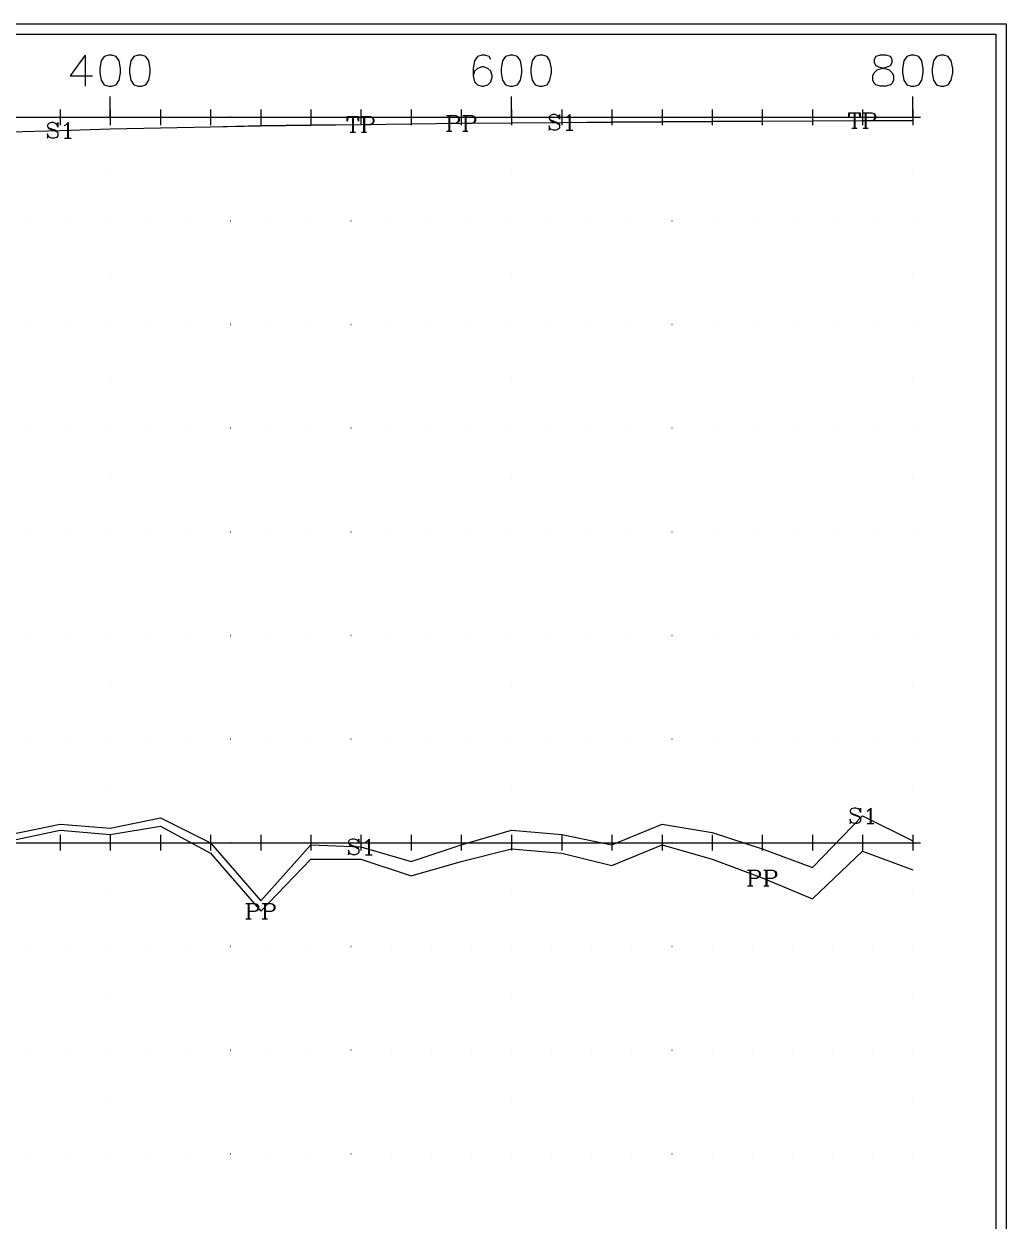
# Model space of a CAD drawing. Extents: x 10 to 200, y 0 to 250.
# Drawn here: x 105.3 to 200, y 134.5 to 250 of the extents above; entities that cross this region are included whole.
import ezdxf

# ---------------------------------------------------------------- set-up
doc = ezdxf.new("R2010")
doc.units = 0
doc.linetypes.add('1', pattern=[0])
for name, color, linetype in [('1', 7, '1'), ('2', 7, '1'), ('3', 7, '1')]:
    doc.layers.add(name, color=color, linetype=linetype)

msp = doc.modelspace()

# ---------------------------------------------------------------- linework, layer by layer
at = {"layer": '1'}
for p, q in [((111.15, 247), (111.15, 244)), ((113.58, 241), (113.58, 243)), ((152.29, 241), (152.29, 243)), ((191, 241), (191, 243)), ((108.74, 241.76), (108.74, 240.24)), ((113.58, 241.76), (113.58, 240.24)), ((118.42, 241.76), (118.42, 240.24)), ((123.26, 241.76), (123.26, 240.24)), ((128.1, 241.76), (128.1, 240.24)), ((132.94, 241.76), (132.94, 240.24)), ((137.77, 241.76), (137.77, 240.24)), ((142.61, 241.76), (142.61, 240.24)), ((147.45, 241.76), (147.45, 240.24)), ((152.29, 241.76), (152.29, 240.24)), ((157.13, 241.76), (157.13, 240.24)), ((161.97, 241.76), (161.97, 240.24)), ((166.81, 241.76), (166.81, 240.24)), ((171.65, 241.76), (171.65, 240.24)), ((176.48, 241.76), (176.48, 240.24)), ((181.32, 241.76), (181.32, 240.24)), ((185.34, 241.43), (185.34, 239.93)), ((185.41, 241.43), (185.41, 239.93)), ((186.16, 241.76), (186.16, 240.24)), ((186.41, 241.43), (186.41, 239.93)), ((186.48, 241.43), (186.48, 239.93)), ((191, 241.76), (191, 240.24)), ((107.98, 241), (109.5, 241)), ((109.46, 240.41), (109.46, 238.98)), ((112.82, 241), (114.34, 241)), ((117.66, 241), (119.18, 241)), ((122.5, 241), (124.02, 241)), ((127.33, 241), (128.86, 241)), ((132.17, 241), (133.7, 241)), ((136.95, 241.06), (136.95, 239.56)), ((137.01, 241), (138.54, 241)), ((137.02, 241.06), (137.02, 239.56)), ((138.02, 241.06), (138.02, 239.56)), ((138.1, 241.06), (138.1, 239.56)), ((141.85, 241), (143.37, 241)), ((146.24, 241.17), (146.24, 239.67)), ((146.31, 241.17), (146.31, 239.67)), ((146.69, 241), (148.21, 241)), ((147.81, 241.17), (147.81, 239.67)), ((147.88, 241.17), (147.88, 239.67)), ((151.53, 241), (153.05, 241)), ((156.37, 241), (157.89, 241)), ((157.84, 241.18), (157.84, 239.75)), ((161.21, 241), (162.73, 241)), ((166.04, 241), (167.57, 241)), ((170.88, 241), (172.41, 241)), ((175.72, 241), (177.25, 241)), ((180.56, 241), (182.08, 241)), ((185.4, 241), (186.92, 241)), ((190.24, 241), (191.76, 241)), ((136.74, 239.56), (137.24, 239.56)), ((137.81, 239.56), (138.31, 239.56)), ((146.02, 239.67), (146.52, 239.67)), ((147.59, 239.67), (148.09, 239.67)), ((157.56, 239.75), (158.2, 239.75)), ((185.13, 239.93), (185.63, 239.93)), ((186.2, 239.93), (186.7, 239.93)), ((109.17, 238.98), (109.81, 238.98)), ((186.88, 174.28), (186.88, 172.85)), ((186.59, 172.85), (187.23, 172.85)), ((107.98, 171), (109.5, 171)), ((108.74, 171.76), (108.74, 170.24)), ((112.82, 171), (114.34, 171)), ((113.58, 171.76), (113.58, 170.24)), ((117.66, 171), (119.18, 171)), ((118.42, 171.76), (118.42, 170.24)), ((122.5, 171), (124.02, 171)), ((123.26, 171.76), (123.26, 170.24)), ((127.33, 171), (128.86, 171)), ((128.1, 171.76), (128.1, 170.24)), ((132.17, 171), (133.7, 171)), ((132.94, 171.76), (132.94, 170.24)), ((137.01, 171), (138.54, 171)), ((137.77, 171.76), (137.77, 170.24)), ((138.49, 171.28), (138.49, 169.85)), ((141.85, 171), (143.37, 171)), ((142.61, 171.76), (142.61, 170.24)), ((146.69, 171), (148.21, 171)), ((147.45, 171.76), (147.45, 170.24)), ((151.53, 171), (153.05, 171)), ((152.29, 171.76), (152.29, 170.24)), ((156.37, 171), (157.89, 171)), ((157.13, 171.76), (157.13, 170.24)), ((161.21, 171), (162.73, 171)), ((161.97, 171.76), (161.97, 170.24)), ((166.04, 171), (167.57, 171)), ((166.81, 171.76), (166.81, 170.24)), ((170.88, 171), (172.41, 171)), ((171.65, 171.76), (171.65, 170.24)), ((175.72, 171), (177.25, 171)), ((176.48, 171.76), (176.48, 170.24)), ((180.56, 171), (182.08, 171)), ((181.32, 171.76), (181.32, 170.24)), ((185.4, 171), (186.92, 171)), ((186.16, 171.76), (186.16, 170.24)), ((190.24, 171), (191.76, 171)), ((191, 171.76), (191, 170.24)), ((138.2, 169.85), (138.85, 169.85)), ((175.27, 168.35), (175.27, 166.85)), ((175.34, 168.35), (175.34, 166.85)), ((176.84, 168.35), (176.84, 166.85)), ((176.91, 168.35), (176.91, 166.85)), ((175.06, 166.85), (175.56, 166.85)), ((176.63, 166.85), (177.13, 166.85)), ((126.88, 165.15), (126.88, 163.65)), ((126.95, 165.15), (126.95, 163.65)), ((128.45, 165.15), (128.45, 163.65)), ((128.53, 165.15), (128.53, 163.65)), ((126.67, 163.65), (127.17, 163.65)), ((128.24, 163.65), (128.74, 163.65))]:
    msp.add_line(p, q, dxfattribs=at)
for points in [[(111.15, 247), (109.72, 245), (111.87, 245)], [(113.44, 247), (113.01, 246.86), (112.72, 246.43), (112.58, 245.71), (112.58, 245.29), (112.72, 244.57), (113.01, 244.14), (113.44, 244), (113.72, 244), (114.15, 244.14), (114.44, 244.57), (114.58, 245.29), (114.58, 245.71), (114.44, 246.43), (114.15, 246.86), (113.72, 247), (113.44, 247)], [(116.29, 247), (115.87, 246.86), (115.58, 246.43), (115.44, 245.71), (115.44, 245.29), (115.58, 244.57), (115.87, 244.14), (116.29, 244), (116.58, 244), (117.01, 244.14), (117.29, 244.57), (117.44, 245.29), (117.44, 245.71), (117.29, 246.43), (117.01, 246.86), (116.58, 247), (116.29, 247)], [(150.29, 246.57), (150.15, 246.86), (149.72, 247), (149.43, 247), (149, 246.86), (148.72, 246.43), (148.58, 245.71), (148.58, 245), (148.72, 244.43), (149, 244.14), (149.43, 244), (149.58, 244), (150, 244.14), (150.29, 244.43), (150.43, 244.86), (150.43, 245), (150.29, 245.43), (150, 245.71), (149.58, 245.86), (149.43, 245.86), (149, 245.71), (148.72, 245.43), (148.58, 245)], [(152.15, 247), (151.72, 246.86), (151.43, 246.43), (151.29, 245.71), (151.29, 245.29), (151.43, 244.57), (151.72, 244.14), (152.15, 244), (152.43, 244), (152.86, 244.14), (153.15, 244.57), (153.29, 245.29), (153.29, 245.71), (153.15, 246.43), (152.86, 246.86), (152.43, 247), (152.15, 247)], [(155, 247), (154.58, 246.86), (154.29, 246.43), (154.15, 245.71), (154.15, 245.29), (154.29, 244.57), (154.58, 244.14), (155, 244), (155.29, 244), (155.72, 244.14), (156, 244.57), (156.15, 245.29), (156.15, 245.71), (156, 246.43), (155.72, 246.86), (155.29, 247), (155, 247)], [(187.86, 247), (187.43, 246.86), (187.29, 246.57), (187.29, 246.29), (187.43, 246), (187.71, 245.86), (188.29, 245.71), (188.71, 245.57), (189, 245.29), (189.14, 245), (189.14, 244.57), (189, 244.29), (188.86, 244.14), (188.43, 244), (187.86, 244), (187.43, 244.14), (187.29, 244.29), (187.14, 244.57), (187.14, 245), (187.29, 245.29), (187.57, 245.57), (188, 245.71), (188.57, 245.86), (188.86, 246), (189, 246.29), (189, 246.57), (188.86, 246.86), (188.43, 247), (187.86, 247)], [(190.86, 247), (190.43, 246.86), (190.14, 246.43), (190, 245.71), (190, 245.29), (190.14, 244.57), (190.43, 244.14), (190.86, 244), (191.14, 244), (191.57, 244.14), (191.86, 244.57), (192, 245.29), (192, 245.71), (191.86, 246.43), (191.57, 246.86), (191.14, 247), (190.86, 247)], [(193.71, 247), (193.29, 246.86), (193, 246.43), (192.86, 245.71), (192.86, 245.29), (193, 244.57), (193.29, 244.14), (193.71, 244), (194, 244), (194.43, 244.14), (194.71, 244.57), (194.86, 245.29), (194.86, 245.71), (194.71, 246.43), (194.43, 246.86), (194, 247), (193.71, 247)], [(184.91, 241.43), (184.84, 241), (184.84, 241.43), (185.91, 241.43), (185.91, 241), (185.84, 241.43)], [(186.2, 241.43), (187.05, 241.43), (187.27, 241.36), (187.34, 241.29), (187.41, 241.14), (187.41, 240.93), (187.34, 240.79), (187.27, 240.71), (187.05, 240.64), (186.48, 240.64)], [(187.05, 241.43), (187.2, 241.36), (187.27, 241.29), (187.34, 241.14), (187.34, 240.93), (187.27, 240.79), (187.2, 240.71), (187.05, 240.64)], [(103.9, 241), (108.74, 241), (113.58, 241), (118.42, 241), (123.26, 241), (128.1, 241), (132.94, 241), (137.77, 241), (142.61, 241), (147.45, 241), (152.29, 241), (157.13, 241), (161.97, 241), (166.81, 241), (171.65, 241), (176.48, 241), (181.32, 241), (186.16, 241), (191, 241)], [(103.9, 239.6), (108.74, 239.72), (113.58, 239.87), (118.42, 239.97), (123.26, 240.07), (128.1, 240.19), (132.94, 240.25), (137.77, 240.31), (142.61, 240.37), (147.45, 240.42), (152.29, 240.46), (157.13, 240.5), (161.97, 240.54), (166.81, 240.57), (171.65, 240.6), (176.48, 240.63), (181.32, 240.66), (186.16, 240.68), (191, 240.7)], [(103.9, 239.6), (108.74, 239.73), (113.58, 239.88), (118.42, 239.99), (123.26, 240.07), (128.1, 240.17), (132.94, 240.24), (137.77, 240.31), (142.61, 240.37), (147.45, 240.42), (152.29, 240.46), (157.13, 240.5), (161.97, 240.54), (166.81, 240.58), (171.65, 240.61), (176.48, 240.63), (181.32, 240.65), (186.16, 240.68), (191, 240.7)], [(103.9, 239.6), (108.74, 239.73), (113.58, 239.88), (118.42, 239.98), (123.26, 240.07), (128.1, 240.16), (132.94, 240.24), (137.77, 240.3), (142.61, 240.36), (147.45, 240.42), (152.29, 240.46), (157.13, 240.49), (161.97, 240.53), (166.81, 240.57), (171.65, 240.6), (176.48, 240.62), (181.32, 240.65), (186.16, 240.68), (191, 240.69)], [(108.46, 240.27), (108.53, 240.48), (108.53, 240.05), (108.46, 240.27), (108.31, 240.41), (108.1, 240.48), (107.88, 240.48), (107.67, 240.41), (107.53, 240.27), (107.53, 240.12), (107.6, 239.98), (107.67, 239.91), (107.81, 239.84), (108.24, 239.69), (108.38, 239.62), (108.53, 239.48)], [(109.17, 240.19), (109.31, 240.27), (109.53, 240.48), (109.53, 238.98)], [(136.52, 241.06), (136.45, 240.63), (136.45, 241.06), (137.52, 241.06), (137.52, 240.63), (137.45, 241.06)], [(137.81, 241.06), (138.67, 241.06), (138.88, 240.99), (138.95, 240.92), (139.02, 240.77), (139.02, 240.56), (138.95, 240.42), (138.88, 240.35), (138.67, 240.27), (138.1, 240.27)], [(138.67, 241.06), (138.81, 240.99), (138.88, 240.92), (138.95, 240.77), (138.95, 240.56), (138.88, 240.42), (138.81, 240.35), (138.67, 240.27)], [(146.02, 241.17), (146.88, 241.17), (147.09, 241.09), (147.17, 241.02), (147.24, 240.88), (147.24, 240.67), (147.17, 240.52), (147.09, 240.45), (146.88, 240.38), (146.31, 240.38)], [(146.88, 241.17), (147.02, 241.09), (147.09, 241.02), (147.17, 240.88), (147.17, 240.67), (147.09, 240.52), (147.02, 240.45), (146.88, 240.38)], [(147.59, 241.17), (148.45, 241.17), (148.67, 241.09), (148.74, 241.02), (148.81, 240.88), (148.81, 240.67), (148.74, 240.52), (148.67, 240.45), (148.45, 240.38), (147.88, 240.38)], [(148.45, 241.17), (148.59, 241.09), (148.67, 241.02), (148.74, 240.88), (148.74, 240.67), (148.67, 240.52), (148.59, 240.45), (148.45, 240.38)], [(156.84, 241.03), (156.91, 241.25), (156.91, 240.82), (156.84, 241.03), (156.7, 241.18), (156.49, 241.25), (156.27, 241.25), (156.06, 241.18), (155.91, 241.03), (155.91, 240.89), (155.99, 240.75), (156.06, 240.68), (156.2, 240.6), (156.63, 240.46), (156.77, 240.39), (156.91, 240.25)], [(155.91, 240.89), (156.06, 240.75), (156.2, 240.68), (156.63, 240.53), (156.77, 240.46), (156.84, 240.39), (156.91, 240.25), (156.91, 239.96), (156.77, 239.82), (156.56, 239.75), (156.34, 239.75), (156.13, 239.82), (155.99, 239.96), (155.91, 240.18), (155.91, 239.75), (155.99, 239.96)], [(157.56, 240.96), (157.7, 241.03), (157.91, 241.25), (157.91, 239.75)], [(107.53, 240.12), (107.67, 239.98), (107.81, 239.91), (108.24, 239.77), (108.38, 239.69), (108.46, 239.62), (108.53, 239.48), (108.53, 239.19), (108.38, 239.05), (108.17, 238.98), (107.96, 238.98), (107.74, 239.05), (107.6, 239.19), (107.53, 239.41), (107.53, 238.98), (107.6, 239.19)], [(103.9, 171.8), (108.74, 172.8), (113.58, 172.4), (118.42, 173.4), (123.26, 171), (128.1, 165.4), (132.94, 170.8), (137.77, 170.6), (142.61, 169.2), (147.45, 170.8), (152.29, 172.2), (157.13, 171.8), (161.97, 170.8), (166.81, 172.8), (171.65, 172), (176.48, 170.4), (181.32, 168.6), (186.16, 173.6), (191, 171.2)], [(185.88, 174.14), (185.95, 174.35), (185.95, 173.92), (185.88, 174.14), (185.73, 174.28), (185.52, 174.35), (185.3, 174.35), (185.09, 174.28), (184.95, 174.14), (184.95, 173.99), (185.02, 173.85), (185.09, 173.78), (185.23, 173.71), (185.66, 173.56), (185.8, 173.49), (185.95, 173.35)], [(184.95, 173.99), (185.09, 173.85), (185.23, 173.78), (185.66, 173.64), (185.8, 173.56), (185.88, 173.49), (185.95, 173.35), (185.95, 173.06), (185.8, 172.92), (185.59, 172.85), (185.38, 172.85), (185.16, 172.92), (185.02, 173.06), (184.95, 173.28), (184.95, 172.85), (185.02, 173.06)], [(186.59, 174.06), (186.73, 174.14), (186.95, 174.35), (186.95, 172.85)], [(103.9, 171.2), (108.74, 172.2), (113.58, 171.8), (118.42, 172.6), (123.26, 170), (128.1, 164.4), (132.94, 169.4), (137.77, 169.4), (142.61, 167.8), (147.45, 169.2), (152.29, 170.4), (157.13, 170), (161.97, 168.8), (166.81, 170.8), (171.65, 169.4), (176.48, 167.6), (181.32, 165.6), (186.16, 170.2), (191, 168.4)], [(103.9, 171), (108.74, 171), (113.58, 171), (118.42, 171), (123.26, 171), (128.1, 171), (132.94, 171), (137.77, 171), (142.61, 171), (147.45, 171), (152.29, 171), (157.13, 171), (161.97, 171), (166.81, 171), (171.65, 171), (176.48, 171), (181.32, 171), (186.16, 171), (191, 171)], [(137.49, 171.14), (137.56, 171.35), (137.56, 170.92), (137.49, 171.14), (137.35, 171.28), (137.13, 171.35), (136.92, 171.35), (136.7, 171.28), (136.56, 171.14), (136.56, 170.99), (136.63, 170.85), (136.7, 170.78), (136.85, 170.71), (137.27, 170.56), (137.42, 170.49), (137.56, 170.35)], [(136.56, 170.99), (136.7, 170.85), (136.85, 170.78), (137.27, 170.64), (137.42, 170.56), (137.49, 170.49), (137.56, 170.35), (137.56, 170.06), (137.42, 169.92), (137.2, 169.85), (136.99, 169.85), (136.77, 169.92), (136.63, 170.06), (136.56, 170.28), (136.56, 169.85), (136.63, 170.06)], [(138.2, 171.06), (138.35, 171.14), (138.56, 171.35), (138.56, 169.85)], [(175.06, 168.35), (175.91, 168.35), (176.13, 168.28), (176.2, 168.21), (176.27, 168.06), (176.27, 167.85), (176.2, 167.71), (176.13, 167.64), (175.91, 167.56), (175.34, 167.56)], [(175.91, 168.35), (176.06, 168.28), (176.13, 168.21), (176.2, 168.06), (176.2, 167.85), (176.13, 167.71), (176.06, 167.64), (175.91, 167.56)], [(176.63, 168.35), (177.48, 168.35), (177.7, 168.28), (177.77, 168.21), (177.84, 168.06), (177.84, 167.85), (177.77, 167.71), (177.7, 167.64), (177.48, 167.56), (176.91, 167.56)], [(177.48, 168.35), (177.63, 168.28), (177.7, 168.21), (177.77, 168.06), (177.77, 167.85), (177.7, 167.71), (177.63, 167.64), (177.48, 167.56)], [(126.67, 165.15), (127.53, 165.15), (127.74, 165.08), (127.81, 165.01), (127.88, 164.86), (127.88, 164.65), (127.81, 164.51), (127.74, 164.44), (127.53, 164.36), (126.95, 164.36)], [(127.53, 165.15), (127.67, 165.08), (127.74, 165.01), (127.81, 164.86), (127.81, 164.65), (127.74, 164.51), (127.67, 164.44), (127.53, 164.36)], [(128.24, 165.15), (129.1, 165.15), (129.31, 165.08), (129.38, 165.01), (129.45, 164.86), (129.45, 164.65), (129.38, 164.51), (129.31, 164.44), (129.1, 164.36), (128.53, 164.36)], [(129.1, 165.15), (129.24, 165.08), (129.31, 165.01), (129.38, 164.86), (129.38, 164.65), (129.31, 164.51), (129.24, 164.44), (129.1, 164.36)]]:
    msp.add_lwpolyline(points, dxfattribs=at)
at = {"layer": '2'}
for points in [[(11, 1), (11, 249), (199, 249), (199, 1), (11, 1)], [(105.84, 241), (105.84, 241), (105.84, 241), (105.84, 241), (105.84, 241)], [(109.71, 241), (109.71, 241), (109.71, 241), (109.71, 241), (109.71, 241)], [(113.58, 241), (113.58, 241), (113.58, 241), (113.58, 241), (113.58, 241)], [(113.58, 241), (113.58, 241), (113.58, 241), (113.58, 241), (113.58, 241)], [(117.45, 241), (117.45, 241), (117.45, 241), (117.45, 241), (117.45, 241)], [(121.32, 241), (121.32, 241), (121.32, 241), (121.32, 241), (121.32, 241)], [(125.2, 241), (125.19, 241), (125.19, 241), (125.2, 241), (125.2, 241)], [(129.07, 241), (129.06, 241), (129.06, 241), (129.07, 241), (129.07, 241)], [(132.94, 241), (132.93, 241), (132.93, 241), (132.94, 241), (132.94, 241)], [(136.81, 241), (136.8, 241), (136.8, 241), (136.81, 241), (136.81, 241)], [(140.68, 241), (140.68, 241), (140.68, 241), (140.68, 241), (140.68, 241)], [(144.55, 241), (144.55, 241), (144.55, 241), (144.55, 241), (144.55, 241)], [(148.42, 241), (148.42, 241), (148.42, 241), (148.42, 241), (148.42, 241)], [(152.29, 241), (152.29, 241), (152.29, 241), (152.29, 241), (152.29, 241)], [(152.29, 241), (152.29, 241), (152.29, 241), (152.29, 241), (152.29, 241)], [(156.16, 241), (156.16, 241), (156.16, 241), (156.16, 241), (156.16, 241)], [(160.03, 241), (160.03, 241), (160.03, 241), (160.03, 241), (160.03, 241)], [(163.9, 241), (163.9, 241), (163.9, 241), (163.9, 241), (163.9, 241)], [(167.78, 241), (167.77, 241), (167.77, 241), (167.78, 241), (167.78, 241)], [(171.65, 241), (171.64, 241), (171.64, 241), (171.65, 241), (171.65, 241)], [(175.52, 241), (175.51, 241), (175.51, 241), (175.52, 241), (175.52, 241)], [(179.39, 241), (179.39, 241), (179.39, 241), (179.39, 241), (179.39, 241)], [(183.26, 241), (183.26, 241), (183.26, 241), (183.26, 241), (183.26, 241)], [(187.13, 241), (187.13, 241), (187.13, 241), (187.13, 241), (187.13, 241)], [(191, 241), (191, 241), (191, 241), (191, 241), (191, 241)], [(191, 241), (191, 241), (191, 241), (191, 241), (191, 241)], [(113.58, 236), (113.58, 236), (113.58, 236), (113.58, 236), (113.58, 236)], [(152.29, 236), (152.29, 236), (152.29, 236), (152.29, 236), (152.29, 236)], [(191, 236), (191, 236), (191, 236), (191, 236), (191, 236)], [(105.84, 231), (105.84, 231), (105.84, 231), (105.84, 231), (105.84, 231)], [(109.71, 231), (109.71, 231), (109.71, 231), (109.71, 231), (109.71, 231)], [(113.58, 231), (113.58, 231), (113.58, 231), (113.58, 231), (113.58, 231)], [(113.58, 231), (113.58, 231), (113.58, 231), (113.58, 231), (113.58, 231)], [(117.45, 231), (117.45, 231), (117.45, 231), (117.45, 231), (117.45, 231)], [(121.32, 231), (121.32, 231), (121.32, 231), (121.32, 231), (121.32, 231)], [(125.2, 231), (125.19, 231), (125.19, 231), (125.2, 231), (125.2, 231)], [(129.07, 231), (129.06, 231), (129.06, 231), (129.07, 231), (129.07, 231)], [(132.94, 231), (132.93, 231), (132.93, 231), (132.94, 231), (132.94, 231)], [(136.81, 231), (136.8, 231), (136.8, 231), (136.81, 231), (136.81, 231)], [(140.68, 231), (140.68, 231), (140.68, 231), (140.68, 231), (140.68, 231)], [(144.55, 231), (144.55, 231), (144.55, 231), (144.55, 231), (144.55, 231)], [(148.42, 231), (148.42, 231), (148.42, 231), (148.42, 231), (148.42, 231)], [(152.29, 231), (152.29, 231), (152.29, 231), (152.29, 231), (152.29, 231)], [(152.29, 231), (152.29, 231), (152.29, 231), (152.29, 231), (152.29, 231)], [(156.16, 231), (156.16, 231), (156.16, 231), (156.16, 231), (156.16, 231)], [(160.03, 231), (160.03, 231), (160.03, 231), (160.03, 231), (160.03, 231)], [(163.9, 231), (163.9, 231), (163.9, 231), (163.9, 231), (163.9, 231)], [(167.78, 231), (167.77, 231), (167.77, 231), (167.78, 231), (167.78, 231)], [(171.65, 231), (171.64, 231), (171.64, 231), (171.65, 231), (171.65, 231)], [(175.52, 231), (175.51, 231), (175.51, 231), (175.52, 231), (175.52, 231)], [(179.39, 231), (179.39, 231), (179.39, 231), (179.39, 231), (179.39, 231)], [(183.26, 231), (183.26, 231), (183.26, 231), (183.26, 231), (183.26, 231)], [(187.13, 231), (187.13, 231), (187.13, 231), (187.13, 231), (187.13, 231)], [(191, 231), (191, 231), (191, 231), (191, 231), (191, 231)], [(191, 231), (191, 231), (191, 231), (191, 231), (191, 231)], [(113.58, 226), (113.58, 226), (113.58, 226), (113.58, 226), (113.58, 226)], [(152.29, 226), (152.29, 226), (152.29, 226), (152.29, 226), (152.29, 226)], [(191, 226), (191, 226), (191, 226), (191, 226), (191, 226)], [(105.84, 221), (105.84, 221), (105.84, 221), (105.84, 221), (105.84, 221)], [(109.71, 221), (109.71, 221), (109.71, 221), (109.71, 221), (109.71, 221)], [(113.58, 221), (113.58, 221), (113.58, 221), (113.58, 221), (113.58, 221)], [(113.58, 221), (113.58, 221), (113.58, 221), (113.58, 221), (113.58, 221)], [(117.45, 221), (117.45, 221), (117.45, 221), (117.45, 221), (117.45, 221)], [(121.32, 221), (121.32, 221), (121.32, 221), (121.32, 221), (121.32, 221)], [(125.2, 221), (125.19, 221), (125.19, 221), (125.2, 221), (125.2, 221)], [(129.07, 221), (129.06, 221), (129.06, 221), (129.07, 221), (129.07, 221)], [(132.94, 221), (132.93, 221), (132.93, 221), (132.94, 221), (132.94, 221)], [(136.81, 221), (136.8, 221), (136.8, 221), (136.81, 221), (136.81, 221)], [(140.68, 221), (140.68, 221), (140.68, 221), (140.68, 221), (140.68, 221)], [(144.55, 221), (144.55, 221), (144.55, 221), (144.55, 221), (144.55, 221)], [(148.42, 221), (148.42, 221), (148.42, 221), (148.42, 221), (148.42, 221)], [(152.29, 221), (152.29, 221), (152.29, 221), (152.29, 221), (152.29, 221)], [(152.29, 221), (152.29, 221), (152.29, 221), (152.29, 221), (152.29, 221)], [(156.16, 221), (156.16, 221), (156.16, 221), (156.16, 221), (156.16, 221)], [(160.03, 221), (160.03, 221), (160.03, 221), (160.03, 221), (160.03, 221)], [(163.9, 221), (163.9, 221), (163.9, 221), (163.9, 221), (163.9, 221)], [(167.78, 221), (167.77, 221), (167.77, 221), (167.78, 221), (167.78, 221)], [(171.65, 221), (171.64, 221), (171.64, 221), (171.65, 221), (171.65, 221)], [(175.52, 221), (175.51, 221), (175.51, 221), (175.52, 221), (175.52, 221)], [(179.39, 221), (179.39, 221), (179.39, 221), (179.39, 221), (179.39, 221)], [(183.26, 221), (183.26, 221), (183.26, 221), (183.26, 221), (183.26, 221)], [(187.13, 221), (187.13, 221), (187.13, 221), (187.13, 221), (187.13, 221)], [(191, 221), (191, 221), (191, 221), (191, 221), (191, 221)], [(191, 221), (191, 221), (191, 221), (191, 221), (191, 221)], [(113.58, 216), (113.58, 216), (113.58, 216), (113.58, 216), (113.58, 216)], [(152.29, 216), (152.29, 216), (152.29, 216), (152.29, 216), (152.29, 216)], [(191, 216), (191, 216), (191, 216), (191, 216), (191, 216)], [(105.84, 211), (105.84, 211), (105.84, 211), (105.84, 211), (105.84, 211)], [(109.71, 211), (109.71, 211), (109.71, 211), (109.71, 211), (109.71, 211)], [(113.58, 211), (113.58, 211), (113.58, 211), (113.58, 211), (113.58, 211)], [(113.58, 211), (113.58, 211), (113.58, 211), (113.58, 211), (113.58, 211)], [(117.45, 211), (117.45, 211), (117.45, 211), (117.45, 211), (117.45, 211)], [(121.32, 211), (121.32, 211), (121.32, 211), (121.32, 211), (121.32, 211)], [(125.2, 211), (125.19, 211), (125.19, 211), (125.2, 211), (125.2, 211)], [(129.07, 211), (129.06, 211), (129.06, 211), (129.07, 211), (129.07, 211)], [(132.94, 211), (132.93, 211), (132.93, 211), (132.94, 211), (132.94, 211)], [(136.81, 211), (136.8, 211), (136.8, 211), (136.81, 211), (136.81, 211)], [(140.68, 211), (140.68, 211), (140.68, 211), (140.68, 211), (140.68, 211)], [(144.55, 211), (144.55, 211), (144.55, 211), (144.55, 211), (144.55, 211)], [(148.42, 211), (148.42, 211), (148.42, 211), (148.42, 211), (148.42, 211)], [(152.29, 211), (152.29, 211), (152.29, 211), (152.29, 211), (152.29, 211)], [(152.29, 211), (152.29, 211), (152.29, 211), (152.29, 211), (152.29, 211)], [(156.16, 211), (156.16, 211), (156.16, 211), (156.16, 211), (156.16, 211)], [(160.03, 211), (160.03, 211), (160.03, 211), (160.03, 211), (160.03, 211)], [(163.9, 211), (163.9, 211), (163.9, 211), (163.9, 211), (163.9, 211)], [(167.78, 211), (167.77, 211), (167.77, 211), (167.78, 211), (167.78, 211)], [(171.65, 211), (171.64, 211), (171.64, 211), (171.65, 211), (171.65, 211)], [(175.52, 211), (175.51, 211), (175.51, 211), (175.52, 211), (175.52, 211)], [(179.39, 211), (179.39, 211), (179.39, 211), (179.39, 211), (179.39, 211)], [(183.26, 211), (183.26, 211), (183.26, 211), (183.26, 211), (183.26, 211)], [(187.13, 211), (187.13, 211), (187.13, 211), (187.13, 211), (187.13, 211)], [(191, 211), (191, 211), (191, 211), (191, 211), (191, 211)], [(191, 211), (191, 211), (191, 211), (191, 211), (191, 211)], [(113.58, 206), (113.58, 206), (113.58, 206), (113.58, 206), (113.58, 206)], [(152.29, 206), (152.29, 206), (152.29, 206), (152.29, 206), (152.29, 206)], [(191, 206), (191, 206), (191, 206), (191, 206), (191, 206)], [(105.84, 201), (105.84, 201), (105.84, 201), (105.84, 201), (105.84, 201)], [(109.71, 201), (109.71, 201), (109.71, 201), (109.71, 201), (109.71, 201)], [(113.58, 201), (113.58, 201), (113.58, 201), (113.58, 201), (113.58, 201)], [(113.58, 201), (113.58, 201), (113.58, 201), (113.58, 201), (113.58, 201)], [(117.45, 201), (117.45, 201), (117.45, 201), (117.45, 201), (117.45, 201)], [(121.32, 201), (121.32, 201), (121.32, 201), (121.32, 201), (121.32, 201)], [(125.2, 201), (125.19, 201), (125.19, 201), (125.2, 201), (125.2, 201)], [(129.07, 201), (129.06, 201), (129.06, 201), (129.07, 201), (129.07, 201)], [(132.94, 201), (132.93, 201), (132.93, 201), (132.94, 201), (132.94, 201)], [(136.81, 201), (136.8, 201), (136.8, 201), (136.81, 201), (136.81, 201)], [(140.68, 201), (140.68, 201), (140.68, 201), (140.68, 201), (140.68, 201)], [(144.55, 201), (144.55, 201), (144.55, 201), (144.55, 201), (144.55, 201)], [(148.42, 201), (148.42, 201), (148.42, 201), (148.42, 201), (148.42, 201)], [(152.29, 201), (152.29, 201), (152.29, 201), (152.29, 201), (152.29, 201)], [(152.29, 201), (152.29, 201), (152.29, 201), (152.29, 201), (152.29, 201)], [(156.16, 201), (156.16, 201), (156.16, 201), (156.16, 201), (156.16, 201)], [(160.03, 201), (160.03, 201), (160.03, 201), (160.03, 201), (160.03, 201)], [(163.9, 201), (163.9, 201), (163.9, 201), (163.9, 201), (163.9, 201)], [(167.78, 201), (167.77, 201), (167.77, 201), (167.78, 201), (167.78, 201)], [(171.65, 201), (171.64, 201), (171.64, 201), (171.65, 201), (171.65, 201)], [(175.52, 201), (175.51, 201), (175.51, 201), (175.52, 201), (175.52, 201)], [(179.39, 201), (179.39, 201), (179.39, 201), (179.39, 201), (179.39, 201)], [(183.26, 201), (183.26, 201), (183.26, 201), (183.26, 201), (183.26, 201)], [(187.13, 201), (187.13, 201), (187.13, 201), (187.13, 201), (187.13, 201)], [(191, 201), (191, 201), (191, 201), (191, 201), (191, 201)], [(191, 201), (191, 201), (191, 201), (191, 201), (191, 201)], [(105.84, 191), (105.84, 191), (105.84, 191), (105.84, 191), (105.84, 191)], [(109.71, 191), (109.71, 191), (109.71, 191), (109.71, 191), (109.71, 191)], [(113.58, 191), (113.58, 191), (113.58, 191), (113.58, 191), (113.58, 191)], [(113.58, 191), (113.58, 191), (113.58, 191), (113.58, 191), (113.58, 191)], [(117.45, 191), (117.45, 191), (117.45, 191), (117.45, 191), (117.45, 191)], [(121.32, 191), (121.32, 191), (121.32, 191), (121.32, 191), (121.32, 191)], [(125.2, 191), (125.19, 191), (125.19, 191), (125.2, 191), (125.2, 191)], [(129.07, 191), (129.06, 191), (129.06, 191), (129.07, 191), (129.07, 191)], [(132.94, 191), (132.93, 191), (132.93, 191), (132.94, 191), (132.94, 191)], [(136.81, 191), (136.8, 191), (136.8, 191), (136.81, 191), (136.81, 191)], [(140.68, 191), (140.68, 191), (140.68, 191), (140.68, 191), (140.68, 191)], [(144.55, 191), (144.55, 191), (144.55, 191), (144.55, 191), (144.55, 191)], [(148.42, 191), (148.42, 191), (148.42, 191), (148.42, 191), (148.42, 191)], [(152.29, 191), (152.29, 191), (152.29, 191), (152.29, 191), (152.29, 191)], [(152.29, 191), (152.29, 191), (152.29, 191), (152.29, 191), (152.29, 191)], [(156.16, 191), (156.16, 191), (156.16, 191), (156.16, 191), (156.16, 191)], [(160.03, 191), (160.03, 191), (160.03, 191), (160.03, 191), (160.03, 191)], [(163.9, 191), (163.9, 191), (163.9, 191), (163.9, 191), (163.9, 191)], [(167.78, 191), (167.77, 191), (167.77, 191), (167.78, 191), (167.78, 191)], [(171.65, 191), (171.64, 191), (171.64, 191), (171.65, 191), (171.65, 191)], [(175.52, 191), (175.51, 191), (175.51, 191), (175.52, 191), (175.52, 191)], [(179.39, 191), (179.39, 191), (179.39, 191), (179.39, 191), (179.39, 191)], [(183.26, 191), (183.26, 191), (183.26, 191), (183.26, 191), (183.26, 191)], [(187.13, 191), (187.13, 191), (187.13, 191), (187.13, 191), (187.13, 191)], [(191, 191), (191, 191), (191, 191), (191, 191), (191, 191)], [(191, 191), (191, 191), (191, 191), (191, 191), (191, 191)], [(113.58, 186), (113.58, 186), (113.58, 186), (113.58, 186), (113.58, 186)], [(152.29, 186), (152.29, 186), (152.29, 186), (152.29, 186), (152.29, 186)], [(191, 186), (191, 186), (191, 186), (191, 186), (191, 186)], [(105.84, 181), (105.84, 181), (105.84, 181), (105.84, 181), (105.84, 181)], [(109.71, 181), (109.71, 181), (109.71, 181), (109.71, 181), (109.71, 181)], [(113.58, 181), (113.58, 181), (113.58, 181), (113.58, 181), (113.58, 181)], [(113.58, 181), (113.58, 181), (113.58, 181), (113.58, 181), (113.58, 181)], [(117.45, 181), (117.45, 181), (117.45, 181), (117.45, 181), (117.45, 181)], [(121.32, 181), (121.32, 181), (121.32, 181), (121.32, 181), (121.32, 181)], [(125.2, 181), (125.19, 181), (125.19, 181), (125.2, 181), (125.2, 181)], [(129.07, 181), (129.06, 181), (129.06, 181), (129.07, 181), (129.07, 181)], [(132.94, 181), (132.93, 181), (132.93, 181), (132.94, 181), (132.94, 181)], [(136.81, 181), (136.8, 181), (136.8, 181), (136.81, 181), (136.81, 181)], [(140.68, 181), (140.68, 181), (140.68, 181), (140.68, 181), (140.68, 181)], [(144.55, 181), (144.55, 181), (144.55, 181), (144.55, 181), (144.55, 181)], [(148.42, 181), (148.42, 181), (148.42, 181), (148.42, 181), (148.42, 181)], [(152.29, 181), (152.29, 181), (152.29, 181), (152.29, 181), (152.29, 181)], [(152.29, 181), (152.29, 181), (152.29, 181), (152.29, 181), (152.29, 181)], [(156.16, 181), (156.16, 181), (156.16, 181), (156.16, 181), (156.16, 181)], [(160.03, 181), (160.03, 181), (160.03, 181), (160.03, 181), (160.03, 181)], [(163.9, 181), (163.9, 181), (163.9, 181), (163.9, 181), (163.9, 181)], [(167.78, 181), (167.77, 181), (167.77, 181), (167.78, 181), (167.78, 181)], [(171.65, 181), (171.64, 181), (171.64, 181), (171.65, 181), (171.65, 181)], [(175.52, 181), (175.51, 181), (175.51, 181), (175.52, 181), (175.52, 181)], [(179.39, 181), (179.39, 181), (179.39, 181), (179.39, 181), (179.39, 181)], [(183.26, 181), (183.26, 181), (183.26, 181), (183.26, 181), (183.26, 181)], [(187.13, 181), (187.13, 181), (187.13, 181), (187.13, 181), (187.13, 181)], [(191, 181), (191, 181), (191, 181), (191, 181), (191, 181)], [(191, 181), (191, 181), (191, 181), (191, 181), (191, 181)], [(113.58, 176), (113.58, 176), (113.58, 176), (113.58, 176), (113.58, 176)], [(152.29, 176), (152.29, 176), (152.29, 176), (152.29, 176), (152.29, 176)], [(191, 176), (191, 176), (191, 176), (191, 176), (191, 176)], [(105.84, 171), (105.84, 171), (105.84, 171), (105.84, 171), (105.84, 171)], [(109.71, 171), (109.71, 171), (109.71, 171), (109.71, 171), (109.71, 171)], [(113.58, 171), (113.58, 171), (113.58, 171), (113.58, 171), (113.58, 171)], [(113.58, 171), (113.58, 171), (113.58, 171), (113.58, 171), (113.58, 171)], [(117.45, 171), (117.45, 171), (117.45, 171), (117.45, 171), (117.45, 171)], [(121.32, 171), (121.32, 171), (121.32, 171), (121.32, 171), (121.32, 171)], [(125.2, 171), (125.19, 171), (125.19, 171), (125.2, 171), (125.2, 171)], [(129.07, 171), (129.06, 171), (129.06, 171), (129.07, 171), (129.07, 171)], [(132.94, 171), (132.93, 171), (132.93, 171), (132.94, 171), (132.94, 171)], [(136.81, 171), (136.8, 171), (136.8, 171), (136.81, 171), (136.81, 171)], [(140.68, 171), (140.68, 171), (140.68, 171), (140.68, 171), (140.68, 171)], [(144.55, 171), (144.55, 171), (144.55, 171), (144.55, 171), (144.55, 171)], [(148.42, 171), (148.42, 171), (148.42, 171), (148.42, 171), (148.42, 171)], [(152.29, 171), (152.29, 171), (152.29, 171), (152.29, 171), (152.29, 171)], [(152.29, 171), (152.29, 171), (152.29, 171), (152.29, 171), (152.29, 171)], [(156.16, 171), (156.16, 171), (156.16, 171), (156.16, 171), (156.16, 171)], [(160.03, 171), (160.03, 171), (160.03, 171), (160.03, 171), (160.03, 171)], [(163.9, 171), (163.9, 171), (163.9, 171), (163.9, 171), (163.9, 171)], [(167.78, 171), (167.77, 171), (167.77, 171), (167.78, 171), (167.78, 171)], [(171.65, 171), (171.64, 171), (171.64, 171), (171.65, 171), (171.65, 171)], [(175.52, 171), (175.51, 171), (175.51, 171), (175.52, 171), (175.52, 171)], [(179.39, 171), (179.39, 171), (179.39, 171), (179.39, 171), (179.39, 171)], [(183.26, 171), (183.26, 171), (183.26, 171), (183.26, 171), (183.26, 171)], [(187.13, 171), (187.13, 171), (187.13, 171), (187.13, 171), (187.13, 171)], [(191, 171), (191, 171), (191, 171), (191, 171), (191, 171)], [(191, 171), (191, 171), (191, 171), (191, 171), (191, 171)], [(113.58, 166), (113.58, 166), (113.58, 166), (113.58, 166), (113.58, 166)], [(152.29, 166), (152.29, 166), (152.29, 166), (152.29, 166), (152.29, 166)], [(191, 166), (191, 166), (191, 166), (191, 166), (191, 166)], [(105.84, 161), (105.84, 161), (105.84, 161), (105.84, 161), (105.84, 161)], [(109.71, 161), (109.71, 161), (109.71, 161), (109.71, 161), (109.71, 161)], [(113.58, 161), (113.58, 161), (113.58, 161), (113.58, 161), (113.58, 161)], [(113.58, 161), (113.58, 161), (113.58, 161), (113.58, 161), (113.58, 161)], [(117.45, 161), (117.45, 161), (117.45, 161), (117.45, 161), (117.45, 161)], [(121.32, 161), (121.32, 161), (121.32, 161), (121.32, 161), (121.32, 161)], [(125.2, 161), (125.19, 161), (125.19, 161), (125.2, 161), (125.2, 161)], [(129.07, 161), (129.06, 161), (129.06, 161), (129.07, 161), (129.07, 161)], [(132.94, 161), (132.93, 161), (132.93, 161), (132.94, 161), (132.94, 161)], [(136.81, 161), (136.8, 161), (136.8, 161), (136.81, 161), (136.81, 161)], [(140.68, 161), (140.68, 161), (140.68, 161), (140.68, 161), (140.68, 161)], [(144.55, 161), (144.55, 161), (144.55, 161), (144.55, 161), (144.55, 161)], [(148.42, 161), (148.42, 161), (148.42, 161), (148.42, 161), (148.42, 161)], [(152.29, 161), (152.29, 161), (152.29, 161), (152.29, 161), (152.29, 161)], [(152.29, 161), (152.29, 161), (152.29, 161), (152.29, 161), (152.29, 161)], [(156.16, 161), (156.16, 161), (156.16, 161), (156.16, 161), (156.16, 161)], [(160.03, 161), (160.03, 161), (160.03, 161), (160.03, 161), (160.03, 161)], [(163.9, 161), (163.9, 161), (163.9, 161), (163.9, 161), (163.9, 161)], [(167.78, 161), (167.77, 161), (167.77, 161), (167.78, 161), (167.78, 161)], [(171.65, 161), (171.64, 161), (171.64, 161), (171.65, 161), (171.65, 161)], [(175.52, 161), (175.51, 161), (175.51, 161), (175.52, 161), (175.52, 161)], [(179.39, 161), (179.39, 161), (179.39, 161), (179.39, 161), (179.39, 161)], [(183.26, 161), (183.26, 161), (183.26, 161), (183.26, 161), (183.26, 161)], [(187.13, 161), (187.13, 161), (187.13, 161), (187.13, 161), (187.13, 161)], [(191, 161), (191, 161), (191, 161), (191, 161), (191, 161)], [(191, 161), (191, 161), (191, 161), (191, 161), (191, 161)], [(113.58, 156), (113.58, 156), (113.58, 156), (113.58, 156), (113.58, 156)], [(152.29, 156), (152.29, 156), (152.29, 156), (152.29, 156), (152.29, 156)], [(191, 156), (191, 156), (191, 156), (191, 156), (191, 156)], [(105.84, 151), (105.84, 151), (105.84, 151), (105.84, 151), (105.84, 151)], [(109.71, 151), (109.71, 151), (109.71, 151), (109.71, 151), (109.71, 151)], [(113.58, 151), (113.58, 151), (113.58, 151), (113.58, 151), (113.58, 151)], [(113.58, 151), (113.58, 151), (113.58, 151), (113.58, 151), (113.58, 151)], [(117.45, 151), (117.45, 151), (117.45, 151), (117.45, 151), (117.45, 151)], [(121.32, 151), (121.32, 151), (121.32, 151), (121.32, 151), (121.32, 151)], [(125.2, 151), (125.19, 151), (125.19, 151), (125.2, 151), (125.2, 151)], [(129.07, 151), (129.06, 151), (129.06, 151), (129.07, 151), (129.07, 151)], [(132.94, 151), (132.93, 151), (132.93, 151), (132.94, 151), (132.94, 151)], [(136.81, 151), (136.8, 151), (136.8, 151), (136.81, 151), (136.81, 151)], [(140.68, 151), (140.68, 151), (140.68, 151), (140.68, 151), (140.68, 151)], [(144.55, 151), (144.55, 151), (144.55, 151), (144.55, 151), (144.55, 151)], [(148.42, 151), (148.42, 151), (148.42, 151), (148.42, 151), (148.42, 151)], [(152.29, 151), (152.29, 151), (152.29, 151), (152.29, 151), (152.29, 151)], [(152.29, 151), (152.29, 151), (152.29, 151), (152.29, 151), (152.29, 151)], [(156.16, 151), (156.16, 151), (156.16, 151), (156.16, 151), (156.16, 151)], [(160.03, 151), (160.03, 151), (160.03, 151), (160.03, 151), (160.03, 151)], [(163.9, 151), (163.9, 151), (163.9, 151), (163.9, 151), (163.9, 151)], [(167.78, 151), (167.77, 151), (167.77, 151), (167.78, 151), (167.78, 151)], [(171.65, 151), (171.64, 151), (171.64, 151), (171.65, 151), (171.65, 151)], [(175.52, 151), (175.51, 151), (175.51, 151), (175.52, 151), (175.52, 151)], [(179.39, 151), (179.39, 151), (179.39, 151), (179.39, 151), (179.39, 151)], [(183.26, 151), (183.26, 151), (183.26, 151), (183.26, 151), (183.26, 151)], [(187.13, 151), (187.13, 151), (187.13, 151), (187.13, 151), (187.13, 151)], [(191, 151), (191, 151), (191, 151), (191, 151), (191, 151)], [(191, 151), (191, 151), (191, 151), (191, 151), (191, 151)], [(113.58, 146), (113.58, 146), (113.58, 146), (113.58, 146), (113.58, 146)], [(152.29, 146), (152.29, 146), (152.29, 146), (152.29, 146), (152.29, 146)], [(191, 146), (191, 146), (191, 146), (191, 146), (191, 146)], [(105.84, 141), (105.84, 141), (105.84, 141), (105.84, 141), (105.84, 141)], [(109.71, 141), (109.71, 141), (109.71, 141), (109.71, 141), (109.71, 141)], [(113.58, 141), (113.58, 141), (113.58, 141), (113.58, 141), (113.58, 141)], [(113.58, 141), (113.58, 141), (113.58, 141), (113.58, 141), (113.58, 141)], [(117.45, 141), (117.45, 141), (117.45, 141), (117.45, 141), (117.45, 141)], [(121.32, 141), (121.32, 141), (121.32, 141), (121.32, 141), (121.32, 141)], [(125.2, 141), (125.19, 141), (125.19, 141), (125.2, 141), (125.2, 141)], [(129.07, 141), (129.06, 141), (129.06, 141), (129.07, 141), (129.07, 141)], [(132.94, 141), (132.93, 141), (132.93, 141), (132.94, 141), (132.94, 141)], [(136.81, 141), (136.8, 141), (136.8, 141), (136.81, 141), (136.81, 141)], [(140.68, 141), (140.68, 141), (140.68, 141), (140.68, 141), (140.68, 141)], [(144.55, 141), (144.55, 141), (144.55, 141), (144.55, 141), (144.55, 141)], [(148.42, 141), (148.42, 141), (148.42, 141), (148.42, 141), (148.42, 141)], [(152.29, 141), (152.29, 141), (152.29, 141), (152.29, 141), (152.29, 141)], [(152.29, 141), (152.29, 141), (152.29, 141), (152.29, 141), (152.29, 141)], [(156.16, 141), (156.16, 141), (156.16, 141), (156.16, 141), (156.16, 141)], [(160.03, 141), (160.03, 141), (160.03, 141), (160.03, 141), (160.03, 141)], [(163.9, 141), (163.9, 141), (163.9, 141), (163.9, 141), (163.9, 141)], [(167.78, 141), (167.77, 141), (167.77, 141), (167.78, 141), (167.78, 141)], [(171.65, 141), (171.64, 141), (171.64, 141), (171.65, 141), (171.65, 141)], [(175.52, 141), (175.51, 141), (175.51, 141), (175.52, 141), (175.52, 141)], [(179.39, 141), (179.39, 141), (179.39, 141), (179.39, 141), (179.39, 141)], [(183.26, 141), (183.26, 141), (183.26, 141), (183.26, 141), (183.26, 141)], [(187.13, 141), (187.13, 141), (187.13, 141), (187.13, 141), (187.13, 141)], [(191, 141), (191, 141), (191, 141), (191, 141), (191, 141)], [(191, 141), (191, 141), (191, 141), (191, 141), (191, 141)]]:
    msp.add_lwpolyline(points, dxfattribs=at)
at = {"layer": '3'}
msp.add_lwpolyline([(10, 0), (10, 250), (200, 250), (200, 0), (10, 0)], dxfattribs=at)

doc.saveas('drawing.dxf')
